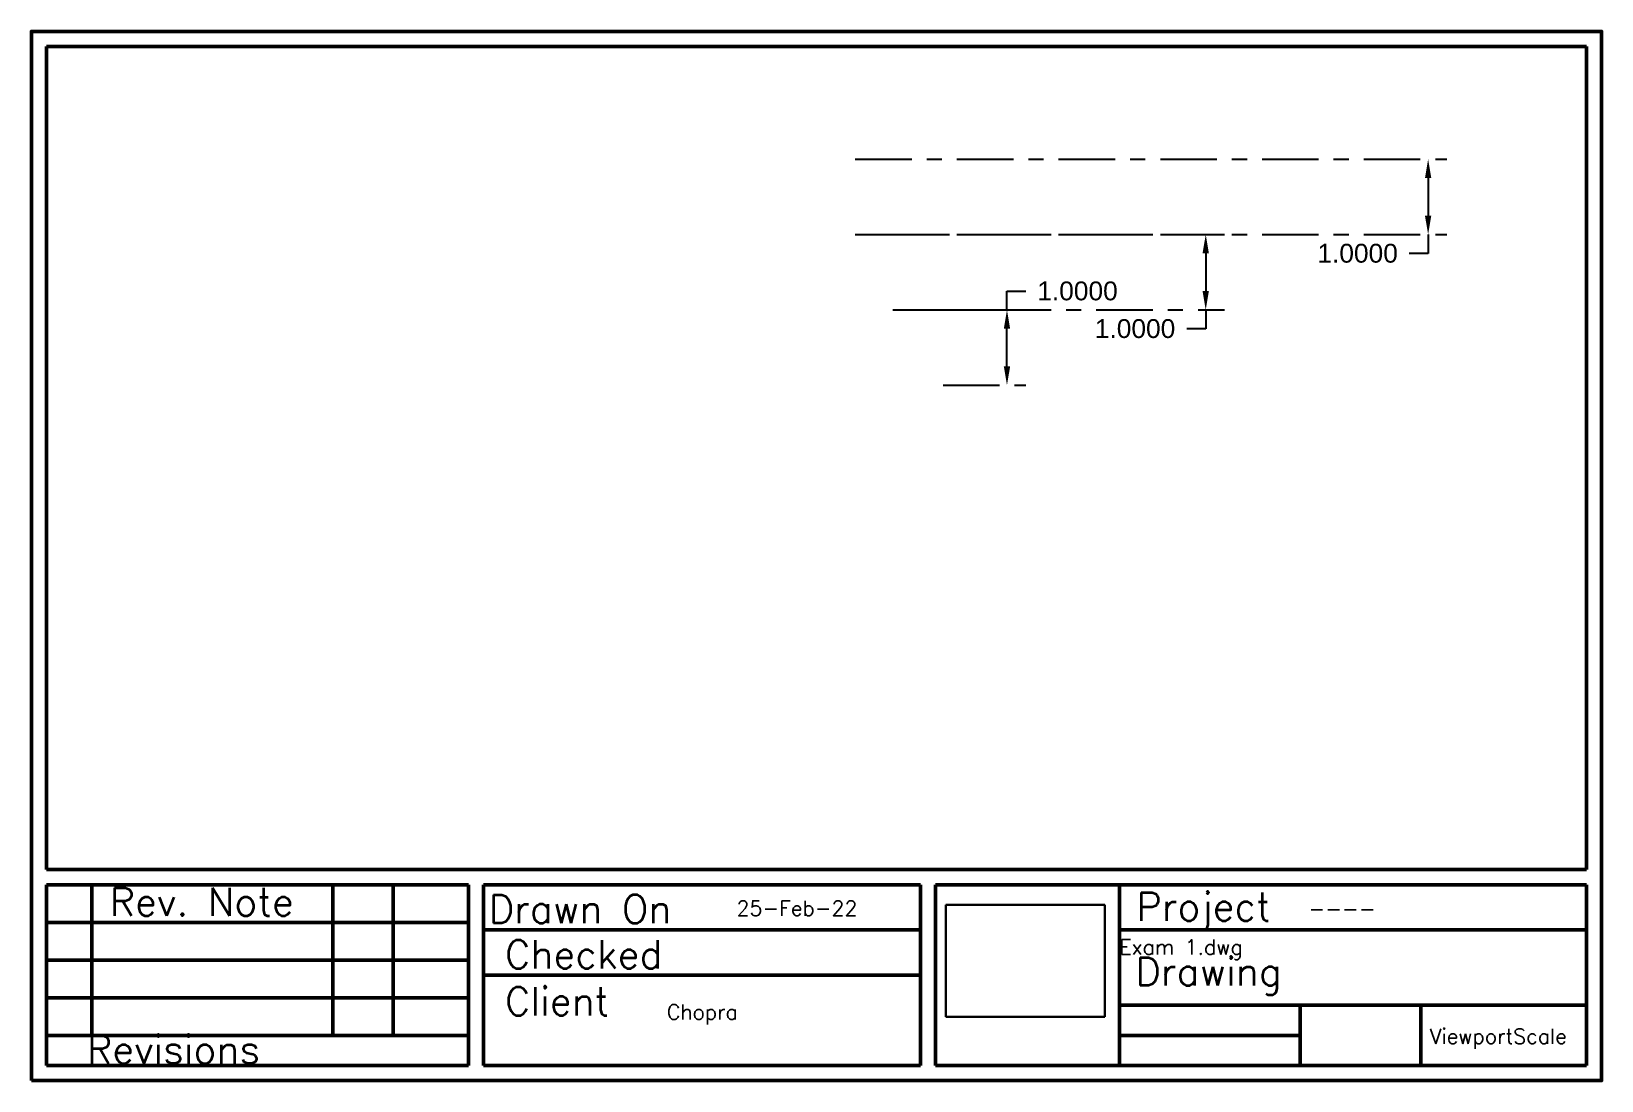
# Paper-space layout 'Layout2-ANSI A4L' of a CAD drawing. Header units: inches. Extents: x 0.1 to 10.5, y 0.1 to 7.
import ezdxf

# ---------------------------------------------------------------- set-up
doc = ezdxf.new("R2010")
doc.units = ezdxf.units.IN
doc.header["$LTSCALE"] = 0.3
doc.header["$MEASUREMENT"] = 0
doc.header["$XCLIPFRAME"] = 2
doc.linetypes.add('CENTER', pattern=[2, 1.25, -0.25, 0.25, -0.25])
doc.layers.get('0').update_dxf_attribs({"lineweight": 50})
doc.layers.add('Center Lines', color=7, linetype='CENTER', lineweight=30)
doc.styles.add('Fields', font='simplex.shx', dxfattribs={"height": 0.1})
doc.styles.get("Standard").update_dxf_attribs({"font": 'arial.ttf'})
doc.styles.add('Title Block', font='simplex.shx', dxfattribs={"height": 0.1875})
doc.dimstyles.new('ASME Y14.5 Small Radii', dxfattribs={"dimtxt": 0.125, "dimasz": 0.125, "dimexe": 0.125, "dimexo": 0.0625, "dimgap": 0.09, "dimtad": 0, "dimtih": 1, "dimtoh": 1, "dimdec": 4, "dimzin": 4, "dimdsep": 46, "dimtxsty": 'Standard', "dimcen": -0.09, "dimadec": 0, "dimazin": 0, "dimtfac": 1, "dimtdec": 4, "dimtofl": 0, "dimtmove": 0, "dimatfit": 3, "dimfxl": 1, "dimtolj": 1, "dimtzin": 0, "dimarcsym": 0})
picture_1 = doc.add_image_def('image2.jpg', size_in_pixel=(2640, 1485))

# ---------------------------------------------------------------- blocks, each defined once
blk = doc.blocks.new('*D48')
at = {"layer": 'Center Lines', "color": 0, "lineweight": -2, "transparency": 16777216}
for p, q in [((5.786, 5.691), (7.987, 5.691)), ((7.862, 5.566), (7.862, 5.316)), ((5.786, 5.191), (7.987, 5.191)), ((7.862, 5.191), (7.862, 5.066)), ((7.862, 5.066), (7.737, 5.066))]:
    blk.add_line(p, q, dxfattribs=at)
at = {"layer": 'Center Lines', "color": 0, "transparency": 16777216}
for points in [[(7.841, 5.566), (7.883, 5.566), (7.862, 5.691)], [(7.841, 5.316), (7.883, 5.316), (7.862, 5.191)]]:
    blk.add_solid(points, dxfattribs=at)
at = {"layer": 'Defpoints', "color": 0, "transparency": 16777216}
for p in [(5.724, 5.691), (5.724, 5.191), (7.862, 5.191)]:
    blk.add_point(p, dxfattribs=at)
at = {"layer": 'Center Lines', "color": 0, "transparency": 16777216, "insert": (7.393, 5.066), "char_height": 0.125, "attachment_point": 5}
blk.add_mtext('\\A1;1.0000', dxfattribs=at)
blk = doc.blocks.new('*D49')
at = {"layer": 'Center Lines', "color": 0, "lineweight": -2, "transparency": 16777216}
for p, q in [((5.536, 6.191), (9.463, 6.191)), ((9.338, 6.066), (9.338, 5.816)), ((5.536, 5.691), (9.463, 5.691)), ((9.338, 5.691), (9.338, 5.566)), ((9.338, 5.566), (9.213, 5.566))]:
    blk.add_line(p, q, dxfattribs=at)
at = {"layer": 'Center Lines', "color": 0, "transparency": 16777216}
for points in [[(9.317, 6.066), (9.359, 6.066), (9.338, 6.191)], [(9.317, 5.816), (9.359, 5.816), (9.338, 5.691)]]:
    blk.add_solid(points, dxfattribs=at)
at = {"layer": 'Defpoints', "color": 0, "transparency": 16777216}
for p in [(5.474, 6.191), (5.474, 5.691), (9.338, 5.691)]:
    blk.add_point(p, dxfattribs=at)
at = {"layer": 'Center Lines', "color": 0, "transparency": 16777216, "insert": (8.87, 5.566), "char_height": 0.125, "attachment_point": 5}
blk.add_mtext('\\A1;1.0000', dxfattribs=at)
blk = doc.blocks.new('*D50')
at = {"layer": 'Center Lines', "color": 0, "lineweight": -2, "transparency": 16777216}
for p, q in [((6.543, 5.191), (6.543, 5.316)), ((6.543, 5.316), (6.668, 5.316)), ((6.119, 5.191), (6.668, 5.191)), ((6.543, 4.816), (6.543, 5.066)), ((6.119, 4.691), (6.668, 4.691))]:
    blk.add_line(p, q, dxfattribs=at)
at = {"layer": 'Center Lines', "color": 0, "transparency": 16777216}
for points in [[(6.522, 5.066), (6.564, 5.066), (6.543, 5.191)], [(6.522, 4.816), (6.564, 4.816), (6.543, 4.691)]]:
    blk.add_solid(points, dxfattribs=at)
at = {"layer": 'Defpoints', "color": 0, "transparency": 16777216}
for p in [(6.056, 5.191), (6.543, 5.191), (6.056, 4.691)]:
    blk.add_point(p, dxfattribs=at)
at = {"layer": 'Center Lines', "color": 0, "transparency": 16777216, "insert": (7.011, 5.316), "char_height": 0.125, "attachment_point": 5}
blk.add_mtext('\\A1;1.0000', dxfattribs=at)

psp = doc.layouts.new('Layout2-ANSI A4L')

# ---------------------------------------------------------------- linework, layer by layer
for p, q in [((10.389177, 6.939011), (0.168641, 6.939011)), ((0.168641, 6.939011), (0.168641, 1.476186)), ((10.389177, 1.476186), (10.389177, 6.939011)), ((0.168641, 1.476186), (10.389177, 1.476186)), ((0.168641, 1.376186), (2.968641, 1.376186)), ((0.168641, 1.376186), (0.168641, 0.176186)), ((0.468641, 1.376186), (0.468641, 0.376186)), ((2.068641, 1.376186), (2.068641, 0.376186)), ((2.468641, 1.376186), (2.468641, 0.376186)), ((2.968641, 0.176186), (2.968641, 1.376186)), ((3.068641, 1.376186), (5.968641, 1.376186)), ((3.068641, 0.176186), (3.068641, 1.376186)), ((5.968641, 0.176186), (5.968641, 1.376186)), ((6.068641, 1.376186), (10.389177, 1.376186)), ((6.068641, 0.176186), (6.068641, 1.376186)), ((7.289177, 0.176186), (7.289177, 1.376186)), ((10.389177, 0.176186), (10.389177, 1.376186)), ((0.168641, 1.126186), (2.968641, 1.126186)), ((3.068641, 1.076186), (5.968641, 1.076186)), ((7.289177, 1.076186), (10.389177, 1.076186)), ((0.168641, 0.876186), (2.968641, 0.876186)), ((3.068641, 0.776186), (5.968641, 0.776186)), ((0.168641, 0.626186), (2.968641, 0.626186)), ((7.289177, 0.576186), (10.389177, 0.576186)), ((8.489177, 0.176186), (8.489177, 0.576186)), ((9.289177, 0.176186), (9.289177, 0.576186)), ((0.168641, 0.376186), (2.968641, 0.376186)), ((7.289177, 0.376186), (8.489177, 0.376186)), ((0.168641, 0.176186), (2.968641, 0.176186)), ((3.068641, 0.176186), (5.968641, 0.176186)), ((6.068641, 0.176186), (10.389177, 0.176186))]:
    psp.add_line(p, q)
psp.add_lwpolyline([(0.068641, 0.076186), (10.489177, 0.076186), (10.489177, 7.039011), (0.068641, 7.039011)], close=True)

# ---------------------------------------------------------------- texts
at = {"attachment_point": 1}
for s, width, gutter_width, insert, char_height, style in [('Rev. Note', 1.6, 0.9375, (0.587681, 1.356357), 0.1875, 'Title Block'), ('Drawn On', 2.9, 0.9375, (3.102678, 1.308712), 0.1875, 'Title Block'), ('Project', 2.9, 0.9375, (7.401236, 1.324631), 0.1875, 'Title Block'), ('Checked', 2.9, 0.9375, (3.211488, 1.007309), 0.1875, 'Title Block'), ('Drawing', 2.9, 0.9375, (7.394612, 0.893934), 0.1875, 'Title Block'), ('Client', 2.9, 0.9375, (3.211488, 0.696685), 0.1875, 'Title Block'), ('Chopra', 1.4670793, 0.5, (4.285553, 0.581481), 0.1, 'Fields'), ('Revisions', 1.89578174, 0.9375, (0.43647, 0.376186), 0.1875, 'Title Block')]:
    psp.add_mtext_dynamic_manual_height_columns(s, width=width, gutter_width=gutter_width, heights=[0], dxfattribs=dict(at, insert=insert, char_height=char_height, style=style))
at = {"char_height": 0.1, "attachment_point": 1, "style": 'Fields'}
for s, insert in [('25-Feb-22', (4.748743, 1.269977)), ('----', (8.543669, 1.267363)), ('Exam 1.dwg', (7.289177, 1.011956)), ('ViewportScale', (9.350104, 0.420581))]:
    psp.add_mtext(s, dxfattribs=dict(at, insert=insert))

# ---------------------------------------------------------------- dimensions: what is measured, and where the dimension line sits
at = {"layer": 'Center Lines'}
for base, p1, p2, picture, middle in [((9.337901, 5.690639), (5.47395, 6.190639), (5.47395, 5.690639), '*D49', (8.869533, 5.565639)), ((7.861718, 5.190639), (5.72395, 5.690639), (5.72395, 5.190639), '*D48', (7.39335, 5.065639)), ((6.542834, 5.190639), (6.05645, 4.690639), (6.05645, 5.190639), '*D50', (7.011202, 5.315639))]:
    dim = psp.add_linear_dim(base=base, p1=p1, p2=p2, angle=90, dimstyle='ASME Y14.5 Small Radii', override={"dimlfac": -2}, dxfattribs=at)
    dim.commit()
    dim.dimension.update_dxf_attribs({"geometry": picture, "text_midpoint": middle})

# ---------------------------------------------------------------- pictures from other files: only their frames are drawn
image = psp.add_image(picture_1, insert=(4.67113, -0.136081), size_in_units=(4, 2.25), dxfattribs=at)
image.set_boundary_path([(966.5381, 575.0962), (1662.8288, 1065.247)])

doc.saveas('drawing.dxf')
